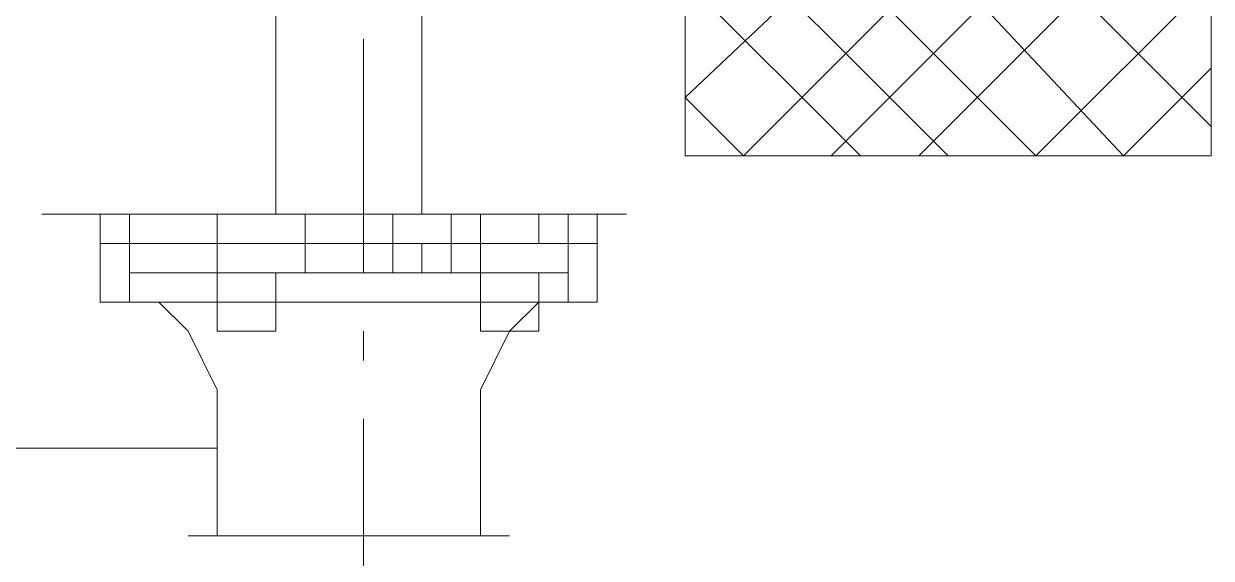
# Model space of a CAD drawing. Header units: millimetres. Extents: x -1005 to 294628, y -1154 to 182592.
# Drawn here: x 5978 to 8776, y 148446 to 149705 of the extents above; entities that cross this region are included whole.
import ezdxf

# ---------------------------------------------------------------- set-up
doc = ezdxf.new("R2010")
doc.units = ezdxf.units.MM
doc.layers.add('PDF_Geomertry', color=7, linetype='Continuous')

msp = doc.modelspace()

# ---------------------------------------------------------------- linework, layer by layer
at = {"layer": 'PDF_Geomertry', "lineweight": 5}
for points in [[(7535.8, 149394.3), (8775.6, 149394.3), (8775.6, 153871.2), (7535.8, 153871.2), (7535.8, 151804.9), (8018, 151804.9), (8018, 150771.8), (7535.8, 150771.8), (7535.8, 149394.3)], [(6020.6, 149256.5), (6020.6, 149256.5)], [(6296.1, 149256.5), (6364.9, 149256.5)], [(6433.8, 149187.7), (6433.8, 149256.5)], [(6640.5, 149256.5), (6640.5, 149118.8), (6778.2, 149118.8), (6778.2, 149256.5), (6640.5, 149256.5)], [(6847.1, 149256.5), (6847.1, 149187.7)], [(6847.1, 149256.5), (6847.1, 149118.8), (6984.8, 149118.8), (6984.8, 149256.5), (6847.1, 149256.5)], [(6847.1, 149256.5), (6847.1, 149118.8), (6984.8, 149118.8), (6984.8, 149256.5), (6847.1, 149256.5)], [(6847.1, 149256.5), (6847.1, 149118.8), (6984.8, 149118.8), (6984.8, 149256.5), (6847.1, 149256.5)], [(6847.1, 149256.5), (6847.1, 149118.8), (6984.8, 149118.8), (6984.8, 149256.5), (6847.1, 149256.5)], [(6433.8, 149187.7), (6433.8, 149187.7)], [(7053.7, 149118.8), (7053.7, 149187.7)], [(6433.8, 149118.8), (6433.8, 148981.1), (6571.6, 148981.1), (6571.6, 149118.8), (6433.8, 149118.8)], [(6433.8, 149118.8), (6433.8, 148981.1), (6571.6, 148981.1), (6571.6, 149118.8), (6433.8, 149118.8)], [(6433.8, 149118.8), (6433.8, 148981.1), (6571.6, 148981.1), (6571.6, 149118.8), (6433.8, 149118.8)], [(6433.8, 149118.8), (6433.8, 148981.1), (6571.6, 148981.1), (6571.6, 149118.8), (6433.8, 149118.8)], [(6433.8, 149118.8), (6433.8, 148981.1), (6571.6, 148981.1), (6571.6, 149118.8), (6433.8, 149118.8)], [(6433.8, 149118.8), (6433.8, 148981.1), (6571.6, 148981.1), (6571.6, 149118.8), (6433.8, 149118.8)], [(6433.8, 149118.8), (6433.8, 149118.8)], [(6433.8, 149118.8), (6433.8, 148981.1), (6571.6, 148981.1), (6571.6, 149118.8), (6433.8, 149118.8)], [(6433.8, 149118.8), (6433.8, 148981.1), (6571.6, 148981.1), (6571.6, 149118.8), (6433.8, 149118.8)], [(6433.8, 149118.8), (6433.8, 148981.1), (6571.6, 148981.1), (6571.6, 149118.8), (6433.8, 149118.8)], [(6433.8, 149118.8), (6433.8, 148981.1), (6571.6, 148981.1), (6571.6, 149118.8), (6433.8, 149118.8)], [(6433.8, 149118.8), (6433.8, 148981.1), (6571.6, 148981.1), (6571.6, 149118.8), (6433.8, 149118.8)], [(6433.8, 149118.8), (6433.8, 148981.1), (6571.6, 148981.1), (6571.6, 149118.8), (6433.8, 149118.8)], [(6433.8, 149118.8), (6433.8, 149118.8)], [(7053.7, 149118.8), (7053.7, 148981.1), (7191.5, 148981.1), (7191.5, 149118.8), (7053.7, 149118.8)], [(7053.7, 149118.8), (7053.7, 148981.1), (7191.5, 148981.1), (7191.5, 149118.8), (7053.7, 149118.8)], [(7053.7, 149118.8), (7053.7, 148981.1), (7191.5, 148981.1), (7191.5, 149118.8), (7053.7, 149118.8)], [(7053.7, 149118.8), (7053.7, 148981.1), (7191.5, 148981.1), (7191.5, 149118.8), (7053.7, 149118.8)], [(7053.7, 149118.8), (7053.7, 148981.1), (7191.5, 148981.1), (7191.5, 149118.8), (7053.7, 149118.8)], [(7053.7, 149118.8), (7053.7, 148981.1), (7191.5, 148981.1), (7191.5, 149118.8), (7053.7, 149118.8)], [(7053.7, 149118.8), (7053.7, 149118.8)], [(7053.7, 149118.8), (7053.7, 148981.1), (7191.5, 148981.1), (7191.5, 149118.8), (7053.7, 149118.8)], [(7053.7, 149118.8), (7053.7, 148981.1), (7191.5, 148981.1), (7191.5, 149118.8), (7053.7, 149118.8)], [(7053.7, 149118.8), (7053.7, 148981.1), (7191.5, 148981.1), (7191.5, 149118.8), (7053.7, 149118.8)], [(7053.7, 149118.8), (7053.7, 148981.1), (7191.5, 148981.1), (7191.5, 149118.8), (7053.7, 149118.8)], [(7053.7, 149118.8), (7053.7, 148981.1), (7191.5, 148981.1), (7191.5, 149118.8), (7053.7, 149118.8)], [(7053.7, 149118.8), (7053.7, 148981.1), (7191.5, 148981.1), (7191.5, 149118.8), (7053.7, 149118.8)], [(7053.7, 149118.8), (7053.7, 149118.8)]]:
    msp.add_lwpolyline(points, close=True, dxfattribs=at)
for points in [[(8775.6, 151391.7), (7535.8, 150220.8), (8362.4, 149394.3), (8775.6, 149807.5)], [(6571.6, 149256.5), (6571.6, 149325.4), (6571.6, 150496.3), (6571.6, 150565.2), (6640.5, 150565.2), (6640.5, 150634), (6640.5, 150702.9), (6847.1, 150702.9), (6847.1, 150634), (6847.1, 150565.2), (6640.5, 150565.2)], [(8775.6, 150702.9), (7535.8, 149532), (7673.6, 149394.3), (8775.6, 150496.3)], [(7535.8, 150702.9), (8775.6, 149463.2)], [(6916, 150565.2), (6916, 150496.3), (6916, 149325.4), (6916, 149256.5)], [(8775.6, 149600.9), (8569, 149394.3), (7535.8, 150496.3)], [(8775.6, 150289.7), (7880.2, 149394.3)], [(8775.6, 150083), (8086.8, 149394.3)], [(7535.8, 150014.2), (8155.7, 149394.3)], [(7535.8, 149807.5), (7949.1, 149394.3)], [(6778.2, 149669.8), (6778.2, 149118.8)], [(7398.1, 149256.5), (7398.1, 149256.5), (6020.6, 149256.5), (7053.7, 149256.5), (7053.7, 149187.7), (7053.7, 149187.7)], [(7191.5, 149049.9), (6227.2, 149049.9), (6227.2, 149256.5), (6433.8, 149256.5), (6158.3, 149256.5), (6158.3, 149049.9), (6158.3, 149187.7), (6227.2, 149187.7), (6227.2, 149049.9), (6364.9, 149049.9), (6158.3, 149049.9), (6227.2, 149049.9), (6227.2, 149118.8), (6227.2, 149187.7), (6640.5, 149187.7), (6640.5, 149118.8), (6227.2, 149118.8), (7191.5, 149118.8), (7260.3, 149118.8), (7260.3, 149049.9), (7191.5, 149049.9), (7260.3, 149049.9), (7329.2, 149049.9), (7191.5, 149049.9), (7122.6, 148981), (7053.7, 148843.3), (7053.7, 148705.5), (7053.7, 148567.8), (7053.7, 148498.9), (7122.6, 148498.9), (7122.6, 148498.9), (6364.9, 148498.9), (7122.6, 148498.9)], [(6640.5, 149256.5), (6640.5, 149256.5), (6364.9, 149256.5)], [(6433.8, 149256.5), (6433.8, 149187.7)], [(6847.1, 149187.7), (6847.1, 149187.7), (6847.1, 149256.5), (6640.5, 149256.5), (6847.1, 149256.5), (6847.1, 149187.7), (6847.1, 149256.5), (6847.1, 149256.5)], [(6640.5, 149256.5), (6847.1, 149256.5), (7122.6, 149256.5)], [(6640.5, 149187.7), (6640.5, 149187.7), (6640.5, 149256.5), (6640.5, 149187.7), (6916, 149187.7), (6916, 149118.8), (7260.3, 149118.8), (7260.3, 149187.7), (7329.2, 149187.7), (7329.2, 149049.9), (7329.2, 149256.5), (7053.7, 149256.5), (7053.7, 149187.7), (7053.7, 149187.7)], [(7260.3, 149256.5), (7260.3, 149049.9), (7260.3, 149187.7), (6916, 149187.7)], [(7053.7, 149187.7), (7053.7, 149187.7), (7053.7, 149256.5), (7260.3, 149256.5)], [(7053.7, 149256.5), (7398.1, 149256.5), (7398.1, 149256.5)], [(7191.5, 149256.5), (7191.5, 149187.7)], [(6433.8, 149187.7), (6433.8, 149187.7), (6433.8, 149118.8)], [(6640.5, 149187.7), (6640.5, 149187.7), (6847.1, 149187.7), (6847.1, 149187.7)], [(7053.7, 149118.8), (7053.7, 149118.8)], [(6433.8, 148567.8), (6433.8, 148705.5), (6433.8, 148843.3), (6364.9, 148981), (6296.1, 149049.9)], [(6778.2, 148981), (6778.2, 148912.2)], [(6778.2, 148774.4), (6778.2, 148361.2)], [(6433.8, 148705.5), (4505.3, 148705.5)], [(6364.9, 148498.9), (6364.9, 148498.9), (6433.8, 148498.9), (6433.8, 148567.8)]]:
    msp.add_lwpolyline(points, dxfattribs=at)

doc.saveas('drawing.dxf')
